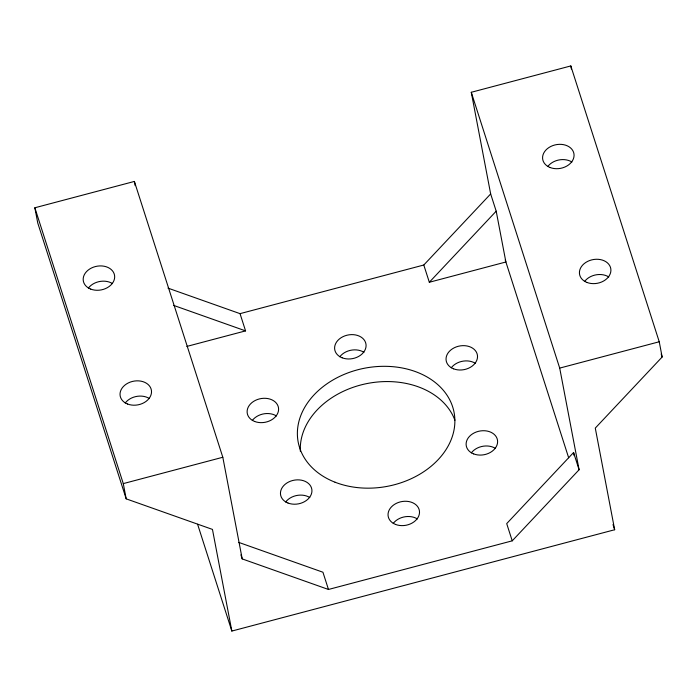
<?xml version="1.0" encoding="UTF-8"?>
<svg xmlns="http://www.w3.org/2000/svg" width="697" height="697" viewBox="0 0 697 697"><rect width="100%" height="100%" fill="white"/><g stroke="black" fill="none" stroke-linecap="round" stroke-linejoin="round"><path stroke-width="1.05" d="M167.986 288.122L240.038 313.65L423.793 265.017L490.662 193.932L471.277 92.283L570.808 65.936L659.24 341.765L662.15 357.012L595.282 428.097L614.667 529.746L231.84 631.064L197.6 524.257M423.793 265.017L429.326 282.259L496.194 211.174L490.662 193.932M512.225 540.837L579.094 469.752L573.57 452.519L506.702 523.604L512.225 540.837L328.47 589.47L242.207 558.907L240.909 554.856M231.84 631.064L212.454 529.406L126.192 498.852L37.76 223.023L34.85 207.776L134.382 181.438L222.813 457.258L242.207 558.907M186.831 346.426L245.562 330.883L240.038 313.65M429.326 282.259L505.891 261.994L496.194 211.174M126.192 498.852L123.282 483.605L222.813 457.258M579.094 469.752L559.708 368.103L659.24 341.765M173.509 305.356L245.562 330.883M238.714 542.388L322.938 572.228L328.47 589.47M661.174 353.971L662.15 357.012M613.011 524.562L614.667 529.746M471.277 92.283L559.708 368.103M505.238 259.964L568.656 457.763M34.85 207.776L123.282 483.605M570.808 65.936L571.392 68.986M573.57 452.519L574.18 455.69M134.382 181.438L135.192 185.672M300.363 451.403A79.345 60.151 -10.8 0 1 366.7 383.611A79.345 60.151 -10.8 0 1 454.923 420.247M471.338 452.884A15.865 12.032 -10.8 0 1 495.454 448.398M451.255 367.816A15.865 12.032 -10.8 0 1 475.371 363.32M393.239 523.43A15.865 12.032 -10.8 0 1 417.364 518.934M285.674 502.023A15.865 12.032 -10.8 0 1 309.79 497.527M252.331 420.457A15.865 12.032 -10.8 0 1 276.448 415.961M339.814 356.786A15.865 12.032 -10.8 0 1 363.939 352.29M584.644 281.431A15.865 12.032 -10.8 0 1 608.76 276.944M547.798 166.505A15.865 12.032 -10.8 0 1 571.915 162.018M88.397 288.079A15.865 12.032 -10.8 0 1 112.522 283.592M125.242 403.005A15.865 12.032 -10.8 0 1 149.367 398.518M335.022 482.202A79.345 60.151 -10.8 0 0 454.853 422.548A79.345 60.151 -10.8 0 0 338.515 376.981A79.345 60.151 -10.8 0 0 335.022 482.202M550.099 167.515A15.865 12.032 -10.8 0 0 574.067 155.579A15.865 12.032 -10.8 0 0 550.796 146.466A15.865 12.032 -10.8 0 0 550.099 167.515M586.944 282.442A15.865 12.032 -10.8 0 0 610.912 270.506A15.865 12.032 -10.8 0 0 587.641 261.392A15.865 12.032 -10.8 0 0 586.944 282.442M254.632 421.458A15.865 12.032 -10.8 0 0 278.6 409.531A15.865 12.032 -10.8 0 0 255.329 400.418A15.865 12.032 -10.8 0 0 254.632 421.458M287.974 503.025A15.865 12.032 -10.8 0 0 311.942 491.097A15.865 12.032 -10.8 0 0 288.671 481.984A15.865 12.032 -10.8 0 0 287.974 503.025M395.548 524.432A15.865 12.032 -10.8 0 0 419.516 512.495A15.865 12.032 -10.8 0 0 396.245 503.391A15.865 12.032 -10.8 0 0 395.548 524.432M473.638 453.895A15.865 12.032 -10.8 0 0 497.606 441.959A15.865 12.032 -10.8 0 0 474.335 432.846A15.865 12.032 -10.8 0 0 473.638 453.895M453.555 368.818A15.865 12.032 -10.8 0 0 477.523 356.881A15.865 12.032 -10.8 0 0 454.252 347.777A15.865 12.032 -10.8 0 0 453.555 368.818M342.114 357.788A15.865 12.032 -10.8 0 0 366.082 345.86A15.865 12.032 -10.8 0 0 342.819 336.747A15.865 12.032 -10.8 0 0 342.114 357.788M127.551 404.016A15.865 12.032 -10.8 0 0 151.519 392.08A15.865 12.032 -10.8 0 0 128.248 382.967A15.865 12.032 -10.8 0 0 127.551 404.016M90.706 289.089A15.865 12.032 -10.8 0 0 114.674 277.153A15.865 12.032 -10.8 0 0 91.403 268.04A15.865 12.032 -10.8 0 0 90.706 289.089"/></g></svg>
